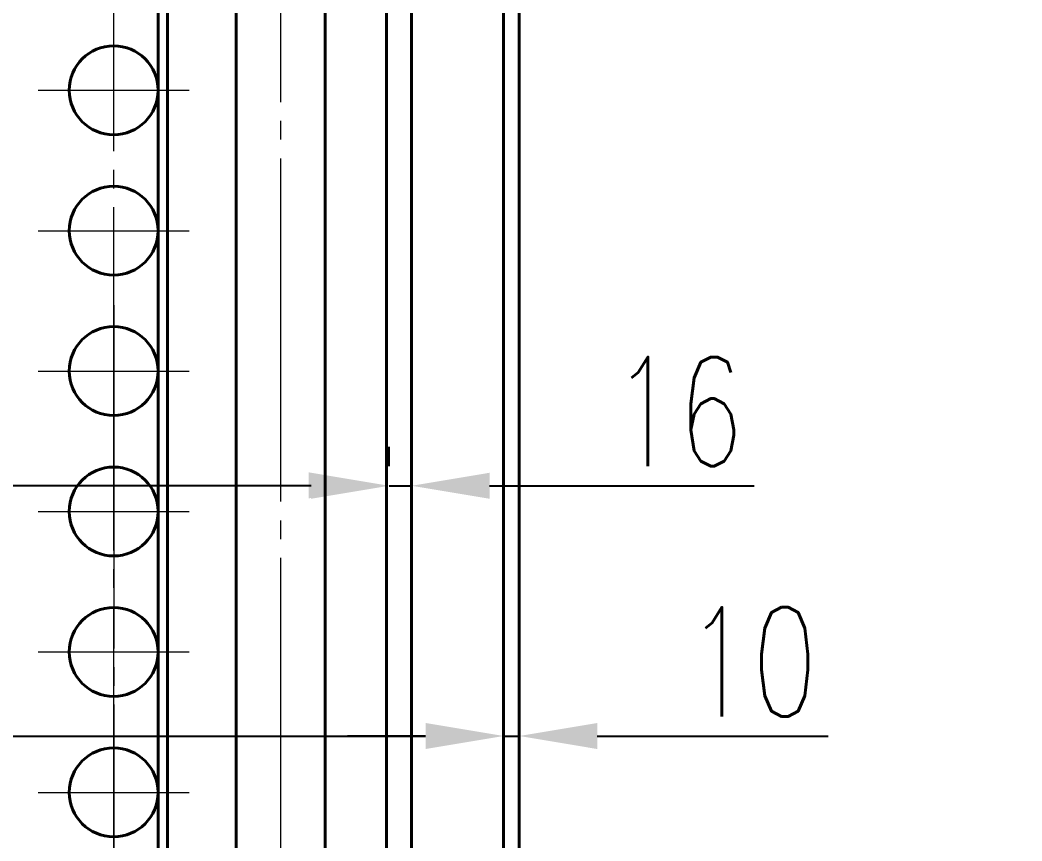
# Model space of a CAD drawing. Header units: millimetres. Extents: x 1794 to 2214, y -1115 to -518.
# Drawn here: x 1948.55 to 1980.66, y -696.52 to -670.21 of the extents above; entities that cross this region are included whole.
import ezdxf

# ---------------------------------------------------------------- set-up
doc = ezdxf.new("R2010")
doc.units = ezdxf.units.MM
doc.linetypes.add('JIS_08_11', pattern=[12.8, 11, -0.6, 0.6, -0.6])
for name, color, linetype, lineweight in [('中心线', 4, 'JIS_08_11', 20), ('外壳线', 1, 'Continuous', 40), ('尺寸线', 2, 'Continuous', 20)]:
    doc.layers.add(name, color=color, linetype=linetype, lineweight=lineweight)
doc.styles.get("Standard").update_dxf_attribs({"font": 'romans.shx', "width": 0.707, "height": 3.5, "bigfont": 'hzfs.shx'})
doc.dimstyles.new('ISO-25', dxfattribs={"dimtxt": 3.5, "dimasz": 2.5, "dimexe": 1.25, "dimexo": 0.625, "dimtad": 1, "dimtxsty": 'Standard', "dimcen": 2.5, "dimadec": 0, "dimazin": 0, "dimtfac": 1, "dimtmove": 0, "dimatfit": 0, "dimfxl": 1, "dimarcsym": 0})

# ---------------------------------------------------------------- blocks, each defined once
blk = doc.blocks.new('*D145')
at = {"layer": 'DEFPOINTS', "color": 0}
for p in [(1960.295, -685.127), (1872.798, -686.214), (1960.295, -686.214)]:
    blk.add_point(p, dxfattribs=at)
at = {"layer": '尺寸线', "color": 0, "lineweight": -2}
for p, q in [((1872.798, -685.589), (1872.798, -683.877)), ((1960.295, -685.589), (1960.295, -683.877)), ((1875.298, -685.127), (1957.795, -685.127))]:
    blk.add_line(p, q, dxfattribs=at)
at = {"layer": '尺寸线', "color": 0}
for points in [[(1875.298, -684.71), (1875.298, -685.544), (1872.798, -685.127)], [(1957.795, -684.71), (1957.795, -685.544), (1960.295, -685.127)]]:
    blk.add_solid(points, dxfattribs=at)
at = {"layer": '尺寸线', "color": 0, "insert": (1927.644, -682.752), "char_height": 3.5, "attachment_point": 5}
blk.add_mtext('%%C1750', dxfattribs=at)
blk = doc.blocks.new('*D146')
at = {"layer": 'DEFPOINTS', "color": 0}
for p in [(1960.373, -685.14), (1961.095, -685.14), (1961.095, -685.609)]:
    blk.add_point(p, dxfattribs=at)
at = {"layer": '尺寸线', "color": 0, "lineweight": -2}
for p, q in [((1960.373, -684.515), (1960.373, -683.89)), ((1961.095, -684.984), (1961.095, -683.89)), ((1957.873, -685.14), (1955.373, -685.14)), ((1960.373, -685.14), (1961.095, -685.14)), ((1963.595, -685.14), (1972.076, -685.14))]:
    blk.add_line(p, q, dxfattribs=at)
at = {"layer": '尺寸线', "color": 0}
for points in [[(1957.873, -684.723), (1957.873, -685.557), (1960.373, -685.14)], [(1963.595, -684.723), (1963.595, -685.557), (1961.095, -685.14)]]:
    blk.add_solid(points, dxfattribs=at)
at = {"layer": '尺寸线', "color": 0, "insert": (1969.625, -682.765), "char_height": 3.5, "attachment_point": 5}
blk.add_mtext('16', dxfattribs=at)
blk = doc.blocks.new('*D147')
at = {"layer": 'DEFPOINTS', "color": 0}
for p in [(1869.048, -692.566), (1964.045, -692.566), (1964.045, -693.159)]:
    blk.add_point(p, dxfattribs=at)
at = {"layer": '尺寸线', "color": 0, "lineweight": -2}
for p, q in [((1869.048, -693.191), (1869.048, -694.409)), ((1871.548, -693.159), (1961.545, -693.159)), ((1964.045, -693.191), (1964.045, -694.409))]:
    blk.add_line(p, q, dxfattribs=at)
at = {"layer": '尺寸线', "color": 0}
for points in [[(1871.548, -692.742), (1871.548, -693.576), (1869.048, -693.159)], [(1961.545, -692.742), (1961.545, -693.576), (1964.045, -693.159)]]:
    blk.add_solid(points, dxfattribs=at)
at = {"layer": '尺寸线', "color": 0, "insert": (1926.781, -690.784), "char_height": 3.5, "attachment_point": 5}
blk.add_mtext('%%C1900', dxfattribs=at)
blk = doc.blocks.new('*D148')
at = {"layer": 'DEFPOINTS', "color": 0}
for p in [(1964.045, -693.159), (1964.545, -693.159), (1964.545, -693.159)]:
    blk.add_point(p, dxfattribs=at)
at = {"layer": '尺寸线', "color": 0, "lineweight": -2}
for p, q in [((1964.045, -692.534), (1964.045, -691.909)), ((1964.545, -692.534), (1964.545, -691.909)), ((1961.545, -693.159), (1959.045, -693.159)), ((1964.045, -693.159), (1964.545, -693.159)), ((1967.045, -693.159), (1974.448, -693.159))]:
    blk.add_line(p, q, dxfattribs=at)
at = {"layer": '尺寸线', "color": 0}
for points in [[(1961.545, -692.742), (1961.545, -693.576), (1964.045, -693.159)], [(1967.045, -692.742), (1967.045, -693.576), (1964.545, -693.159)]]:
    blk.add_solid(points, dxfattribs=at)
at = {"layer": '尺寸线', "color": 0, "insert": (1971.996, -690.784), "char_height": 3.5, "attachment_point": 5}
blk.add_mtext('10', dxfattribs=at)
blk = doc.blocks.new('*D153')
at = {"layer": 'DEFPOINTS', "color": 0}
for p in [(1963.495, -630.547), (1971.577, -710.545), (1995.545, -710.545)]:
    blk.add_point(p, dxfattribs=at)
at = {"layer": '尺寸线', "color": 0, "lineweight": -2}
for p, q in [((1964.12, -630.547), (1996.795, -630.547)), ((1995.545, -633.047), (1995.545, -708.045)), ((1972.202, -710.545), (1996.795, -710.545))]:
    blk.add_line(p, q, dxfattribs=at)
at = {"layer": '尺寸线', "color": 0}
for points in [[(1995.128, -633.047), (1995.962, -633.047), (1995.545, -630.547)], [(1995.128, -708.045), (1995.962, -708.045), (1995.545, -710.545)]]:
    blk.add_solid(points, dxfattribs=at)
at = {"layer": '尺寸线', "color": 0, "insert": (1993.17, -669.825), "char_height": 3.5, "attachment_point": 5, "rotation": 90}
blk.add_mtext('1600', dxfattribs=at)
blk = doc.blocks.new('*D155')
at = {"layer": 'DEFPOINTS', "color": 0}
for p in [(1963.495, -630.547), (2003.545, -630.547), (1916.547, -774.343)]:
    blk.add_point(p, dxfattribs=at)
at = {"layer": '尺寸线', "color": 0, "lineweight": -2}
for p, q in [((1964.12, -630.547), (2004.795, -630.547)), ((2003.545, -771.843), (2003.545, -633.047)), ((1917.172, -774.343), (2004.795, -774.343))]:
    blk.add_line(p, q, dxfattribs=at)
at = {"layer": '尺寸线', "color": 0}
for points in [[(2003.128, -633.047), (2003.962, -633.047), (2003.545, -630.547)], [(2003.128, -771.843), (2003.962, -771.843), (2003.545, -774.343)]]:
    blk.add_solid(points, dxfattribs=at)
at = {"layer": '尺寸线', "color": 0, "insert": (2001.17, -697.02), "char_height": 3.5, "attachment_point": 5, "rotation": 90}
blk.add_mtext('2892', dxfattribs=at)
blk = doc.blocks.new('*D162')
at = {"layer": 'DEFPOINTS', "color": 0}
for p in [(1916.547, -537.449), (1899.047, -783.936), (2011.519, -783.936)]:
    blk.add_point(p, dxfattribs=at)
at = {"layer": '尺寸线', "color": 0, "lineweight": -2}
for p, q in [((1917.172, -537.449), (2012.769, -537.449)), ((2011.519, -539.949), (2011.519, -781.436)), ((1899.672, -783.936), (2012.769, -783.936))]:
    blk.add_line(p, q, dxfattribs=at)
at = {"layer": '尺寸线', "color": 0}
for points in [[(2011.102, -539.949), (2011.935, -539.949), (2011.519, -537.449)], [(2011.102, -781.436), (2011.935, -781.436), (2011.519, -783.936)]]:
    blk.add_solid(points, dxfattribs=at)
at = {"layer": '尺寸线', "color": 0, "insert": (2009.144, -660.693), "char_height": 3.5, "attachment_point": 5, "rotation": 90}
blk.add_mtext('~4900', dxfattribs=at)

msp = doc.modelspace()

# ---------------------------------------------------------------- linework, layer by layer
at = {"layer": '中心线'}
for p, q in [((1956.897, -649.048), (1956.896, -745.839)), ((1951.547, -751.215), (1951.547, -655.725)), ((1949.122, -672.465), (1953.971, -672.465)), ((1949.122, -672.465), (1953.971, -672.465)), ((1949.122, -672.465), (1953.971, -672.465)), ((1949.122, -672.465), (1953.971, -672.465)), ((1949.122, -672.465), (1953.971, -672.465)), ((1949.122, -672.465), (1953.971, -672.465)), ((1949.122, -672.465), (1953.971, -672.465)), ((1949.122, -672.465), (1953.971, -672.465)), ((1949.122, -672.465), (1953.971, -672.465)), ((1949.122, -672.465), (1953.971, -672.465)), ((1949.122, -672.465), (1953.971, -672.465)), ((1949.122, -672.465), (1953.971, -672.465)), ((1949.122, -672.465), (1953.971, -672.465)), ((1949.122, -672.465), (1953.971, -672.465)), ((1949.122, -672.465), (1953.971, -672.465)), ((1949.122, -672.465), (1953.971, -672.465)), ((1949.122, -672.465), (1953.971, -672.465)), ((1949.122, -672.465), (1953.971, -672.465)), ((1949.122, -672.465), (1953.971, -672.465)), ((1949.122, -672.465), (1953.971, -672.465)), ((1949.122, -672.465), (1953.971, -672.465)), ((1949.122, -672.465), (1953.971, -672.465)), ((1949.122, -672.465), (1953.971, -672.465)), ((1949.122, -672.465), (1953.971, -672.465)), ((1949.122, -672.465), (1953.971, -672.465)), ((1949.122, -672.465), (1953.971, -672.465)), ((1949.122, -672.465), (1953.971, -672.465)), ((1949.122, -672.465), (1953.971, -672.465)), ((1949.122, -672.465), (1953.971, -672.465)), ((1949.122, -672.465), (1953.971, -672.465)), ((1949.122, -672.465), (1953.971, -672.465)), ((1949.122, -672.465), (1953.971, -672.465)), ((1949.122, -672.465), (1953.971, -672.465)), ((1949.122, -672.465), (1953.971, -672.465)), ((1949.122, -672.465), (1953.971, -672.465)), ((1949.122, -672.465), (1953.971, -672.465)), ((1949.122, -672.465), (1953.971, -672.465)), ((1949.122, -672.465), (1953.971, -672.465)), ((1949.122, -672.465), (1953.971, -672.465)), ((1949.122, -672.465), (1953.971, -672.465)), ((1949.122, -672.465), (1953.971, -672.465)), ((1949.122, -672.465), (1953.971, -672.465)), ((1949.122, -672.465), (1953.971, -672.465)), ((1949.122, -672.465), (1953.971, -672.465)), ((1949.122, -672.465), (1953.971, -672.465)), ((1949.122, -672.465), (1953.971, -672.465)), ((1949.122, -672.465), (1953.971, -672.465)), ((1949.122, -672.465), (1953.971, -672.465)), ((1949.122, -672.465), (1953.971, -672.465)), ((1949.122, -672.465), (1953.971, -672.465)), ((1949.122, -672.465), (1953.971, -672.465)), ((1949.122, -672.465), (1953.971, -672.465)), ((1949.122, -672.465), (1953.971, -672.465)), ((1949.122, -672.465), (1953.971, -672.465)), ((1949.122, -672.465), (1953.971, -672.465)), ((1949.122, -672.465), (1953.971, -672.465)), ((1949.122, -672.465), (1953.971, -672.465)), ((1949.122, -672.465), (1953.971, -672.465)), ((1949.122, -672.465), (1953.971, -672.465)), ((1949.122, -672.465), (1953.971, -672.465)), ((1949.122, -672.465), (1953.971, -672.465)), ((1949.122, -672.465), (1953.971, -672.465)), ((1949.122, -672.465), (1953.971, -672.465)), ((1949.122, -672.465), (1953.971, -672.465)), ((1949.122, -672.465), (1953.971, -672.465)), ((1949.122, -672.465), (1953.971, -672.465)), ((1949.122, -672.465), (1953.971, -672.465)), ((1949.122, -672.465), (1953.971, -672.465)), ((1949.122, -672.465), (1953.971, -672.465)), ((1949.122, -672.465), (1953.971, -672.465)), ((1949.122, -672.465), (1953.971, -672.465)), ((1949.122, -672.465), (1953.971, -672.465)), ((1949.122, -672.465), (1953.971, -672.465)), ((1949.122, -672.465), (1953.971, -672.465)), ((1949.122, -672.465), (1953.971, -672.465)), ((1949.122, -672.465), (1953.971, -672.465)), ((1949.122, -672.465), (1953.971, -672.465)), ((1949.122, -672.465), (1953.971, -672.465)), ((1949.122, -672.465), (1953.971, -672.465)), ((1949.122, -672.465), (1953.971, -672.465)), ((1949.122, -672.465), (1953.971, -672.465)), ((1949.122, -672.465), (1953.971, -672.465)), ((1949.122, -672.465), (1953.971, -672.465)), ((1949.122, -672.465), (1953.971, -672.465)), ((1949.122, -672.465), (1953.971, -672.465)), ((1949.122, -672.465), (1953.971, -672.465)), ((1949.122, -672.465), (1953.971, -672.465)), ((1949.122, -672.465), (1953.971, -672.465)), ((1949.122, -672.465), (1953.971, -672.465)), ((1949.122, -672.465), (1953.971, -672.465)), ((1949.122, -672.465), (1953.971, -672.465)), ((1949.122, -672.465), (1953.971, -672.465)), ((1949.122, -672.465), (1953.971, -672.465)), ((1949.122, -672.465), (1953.971, -672.465)), ((1949.122, -672.465), (1953.971, -672.465)), ((1949.122, -672.465), (1953.971, -672.465)), ((1949.122, -672.465), (1953.971, -672.465)), ((1949.122, -672.465), (1953.971, -672.465)), ((1949.122, -672.465), (1953.971, -672.465)), ((1949.122, -672.465), (1953.971, -672.465)), ((1949.122, -676.965), (1953.971, -676.965)), ((1949.122, -676.965), (1953.971, -676.965)), ((1949.122, -676.965), (1953.971, -676.965)), ((1949.122, -676.965), (1953.971, -676.965)), ((1949.122, -676.965), (1953.971, -676.965)), ((1949.122, -676.965), (1953.971, -676.965)), ((1949.122, -676.965), (1953.971, -676.965)), ((1949.122, -676.965), (1953.971, -676.965)), ((1949.122, -676.965), (1953.971, -676.965)), ((1949.122, -676.965), (1953.971, -676.965)), ((1949.122, -676.965), (1953.971, -676.965)), ((1949.122, -676.965), (1953.971, -676.965)), ((1949.122, -676.965), (1953.971, -676.965)), ((1949.122, -676.965), (1953.971, -676.965)), ((1949.122, -676.965), (1953.971, -676.965)), ((1949.122, -676.965), (1953.971, -676.965)), ((1949.122, -676.965), (1953.971, -676.965)), ((1949.122, -676.965), (1953.971, -676.965)), ((1949.122, -676.965), (1953.971, -676.965)), ((1949.122, -676.965), (1953.971, -676.965)), ((1949.122, -676.965), (1953.971, -676.965)), ((1949.122, -676.965), (1953.971, -676.965)), ((1949.122, -676.965), (1953.971, -676.965)), ((1949.122, -676.965), (1953.971, -676.965)), ((1949.122, -676.965), (1953.971, -676.965)), ((1949.122, -676.965), (1953.971, -676.965)), ((1949.122, -676.965), (1953.971, -676.965)), ((1949.122, -676.965), (1953.971, -676.965)), ((1949.122, -676.965), (1953.971, -676.965)), ((1949.122, -676.965), (1953.971, -676.965)), ((1949.122, -676.965), (1953.971, -676.965)), ((1949.122, -676.965), (1953.971, -676.965)), ((1949.122, -676.965), (1953.971, -676.965)), ((1949.122, -676.965), (1953.971, -676.965)), ((1949.122, -676.965), (1953.971, -676.965)), ((1949.122, -676.965), (1953.971, -676.965)), ((1949.122, -676.965), (1953.971, -676.965)), ((1949.122, -676.965), (1953.971, -676.965)), ((1949.122, -676.965), (1953.971, -676.965)), ((1949.122, -676.965), (1953.971, -676.965)), ((1949.122, -676.965), (1953.971, -676.965)), ((1949.122, -676.965), (1953.971, -676.965)), ((1949.122, -676.965), (1953.971, -676.965)), ((1949.122, -676.965), (1953.971, -676.965)), ((1949.122, -676.965), (1953.971, -676.965)), ((1949.122, -676.965), (1953.971, -676.965)), ((1949.122, -676.965), (1953.971, -676.965)), ((1949.122, -676.965), (1953.971, -676.965)), ((1949.122, -676.965), (1953.971, -676.965)), ((1949.122, -676.965), (1953.971, -676.965)), ((1949.122, -676.965), (1953.971, -676.965)), ((1949.122, -676.965), (1953.971, -676.965)), ((1949.122, -676.965), (1953.971, -676.965)), ((1949.122, -676.965), (1953.971, -676.965)), ((1949.122, -676.965), (1953.971, -676.965)), ((1949.122, -676.965), (1953.971, -676.965)), ((1949.122, -676.965), (1953.971, -676.965)), ((1949.122, -676.965), (1953.971, -676.965)), ((1949.122, -676.965), (1953.971, -676.965)), ((1949.122, -676.965), (1953.971, -676.965)), ((1949.122, -676.965), (1953.971, -676.965)), ((1949.122, -676.965), (1953.971, -676.965)), ((1949.122, -676.965), (1953.971, -676.965)), ((1949.122, -676.965), (1953.971, -676.965)), ((1949.122, -676.965), (1953.971, -676.965)), ((1949.122, -676.965), (1953.971, -676.965)), ((1949.122, -676.965), (1953.971, -676.965)), ((1949.122, -676.965), (1953.971, -676.965)), ((1949.122, -676.965), (1953.971, -676.965)), ((1949.122, -676.965), (1953.971, -676.965)), ((1949.122, -676.965), (1953.971, -676.965)), ((1949.122, -676.965), (1953.971, -676.965)), ((1949.122, -676.965), (1953.971, -676.965)), ((1949.122, -676.965), (1953.971, -676.965)), ((1949.122, -676.965), (1953.971, -676.965)), ((1949.122, -676.965), (1953.971, -676.965)), ((1949.122, -676.965), (1953.971, -676.965)), ((1949.122, -676.965), (1953.971, -676.965)), ((1949.122, -676.965), (1953.971, -676.965)), ((1949.122, -676.965), (1953.971, -676.965)), ((1949.122, -676.965), (1953.971, -676.965)), ((1949.122, -676.965), (1953.971, -676.965)), ((1949.122, -676.965), (1953.971, -676.965)), ((1949.122, -676.965), (1953.971, -676.965)), ((1949.122, -676.965), (1953.971, -676.965)), ((1949.122, -676.965), (1953.971, -676.965)), ((1949.122, -676.965), (1953.971, -676.965)), ((1949.122, -676.965), (1953.971, -676.965)), ((1949.122, -676.965), (1953.971, -676.965)), ((1949.122, -676.965), (1953.971, -676.965)), ((1949.122, -676.965), (1953.971, -676.965)), ((1949.122, -676.965), (1953.971, -676.965)), ((1949.122, -676.965), (1953.971, -676.965)), ((1949.122, -676.965), (1953.971, -676.965)), ((1949.122, -676.965), (1953.971, -676.965)), ((1949.122, -676.965), (1953.971, -676.965)), ((1949.122, -676.965), (1953.971, -676.965)), ((1949.122, -676.965), (1953.971, -676.965)), ((1949.122, -676.965), (1953.971, -676.965)), ((1949.122, -676.965), (1953.971, -676.965)), ((1951.547, -679.353), (1951.547, -750.64)), ((1949.122, -681.465), (1953.971, -681.465)), ((1949.122, -681.465), (1953.971, -681.465)), ((1949.122, -681.465), (1953.971, -681.465)), ((1949.122, -681.465), (1953.971, -681.465)), ((1949.122, -681.465), (1953.971, -681.465)), ((1949.122, -681.465), (1953.971, -681.465)), ((1949.122, -681.465), (1953.971, -681.465)), ((1949.122, -681.465), (1953.971, -681.465)), ((1949.122, -681.465), (1953.971, -681.465)), ((1949.122, -681.465), (1953.971, -681.465)), ((1949.122, -681.465), (1953.971, -681.465)), ((1949.122, -681.465), (1953.971, -681.465)), ((1949.122, -681.465), (1953.971, -681.465)), ((1949.122, -681.465), (1953.971, -681.465)), ((1949.122, -681.465), (1953.971, -681.465)), ((1949.122, -681.465), (1953.971, -681.465)), ((1949.122, -681.465), (1953.971, -681.465)), ((1949.122, -681.465), (1953.971, -681.465)), ((1949.122, -681.465), (1953.971, -681.465)), ((1949.122, -681.465), (1953.971, -681.465)), ((1949.122, -681.465), (1953.971, -681.465)), ((1949.122, -681.465), (1953.971, -681.465)), ((1949.122, -681.465), (1953.971, -681.465)), ((1949.122, -681.465), (1953.971, -681.465)), ((1949.122, -681.465), (1953.971, -681.465)), ((1949.122, -681.465), (1953.971, -681.465)), ((1949.122, -681.465), (1953.971, -681.465)), ((1949.122, -681.465), (1953.971, -681.465)), ((1949.122, -681.465), (1953.971, -681.465)), ((1949.122, -681.465), (1953.971, -681.465)), ((1949.122, -681.465), (1953.971, -681.465)), ((1949.122, -681.465), (1953.971, -681.465)), ((1949.122, -681.465), (1953.971, -681.465)), ((1949.122, -681.465), (1953.971, -681.465)), ((1949.122, -681.465), (1953.971, -681.465)), ((1949.122, -681.465), (1953.971, -681.465)), ((1949.122, -681.465), (1953.971, -681.465)), ((1949.122, -681.465), (1953.971, -681.465)), ((1949.122, -681.465), (1953.971, -681.465)), ((1949.122, -681.465), (1953.971, -681.465)), ((1949.122, -681.465), (1953.971, -681.465)), ((1949.122, -681.465), (1953.971, -681.465)), ((1949.122, -681.465), (1953.971, -681.465)), ((1949.122, -681.465), (1953.971, -681.465)), ((1949.122, -681.465), (1953.971, -681.465)), ((1949.122, -681.465), (1953.971, -681.465)), ((1949.122, -681.465), (1953.971, -681.465)), ((1949.122, -681.465), (1953.971, -681.465)), ((1949.122, -681.465), (1953.971, -681.465)), ((1949.122, -681.465), (1953.971, -681.465)), ((1949.122, -681.465), (1953.971, -681.465)), ((1949.122, -681.465), (1953.971, -681.465)), ((1949.122, -681.465), (1953.971, -681.465)), ((1949.122, -681.465), (1953.971, -681.465)), ((1949.122, -681.465), (1953.971, -681.465)), ((1949.122, -681.465), (1953.971, -681.465)), ((1949.122, -681.465), (1953.971, -681.465)), ((1949.122, -681.465), (1953.971, -681.465)), ((1949.122, -681.465), (1953.971, -681.465)), ((1949.122, -681.465), (1953.971, -681.465)), ((1949.122, -681.465), (1953.971, -681.465)), ((1949.122, -681.465), (1953.971, -681.465)), ((1949.122, -681.465), (1953.971, -681.465)), ((1949.122, -681.465), (1953.971, -681.465)), ((1949.122, -681.465), (1953.971, -681.465)), ((1949.122, -681.465), (1953.971, -681.465)), ((1949.122, -681.465), (1953.971, -681.465)), ((1949.122, -681.465), (1953.971, -681.465)), ((1949.122, -681.465), (1953.971, -681.465)), ((1949.122, -681.465), (1953.971, -681.465)), ((1949.122, -681.465), (1953.971, -681.465)), ((1949.122, -681.465), (1953.971, -681.465)), ((1949.122, -681.465), (1953.971, -681.465)), ((1949.122, -681.465), (1953.971, -681.465)), ((1949.122, -681.465), (1953.971, -681.465)), ((1949.122, -681.465), (1953.971, -681.465)), ((1949.122, -681.465), (1953.971, -681.465)), ((1949.122, -681.465), (1953.971, -681.465)), ((1949.122, -681.465), (1953.971, -681.465)), ((1949.122, -681.465), (1953.971, -681.465)), ((1949.122, -681.465), (1953.971, -681.465)), ((1949.122, -681.465), (1953.971, -681.465)), ((1949.122, -681.465), (1953.971, -681.465)), ((1949.122, -681.465), (1953.971, -681.465)), ((1949.122, -681.465), (1953.971, -681.465)), ((1949.122, -681.465), (1953.971, -681.465)), ((1949.122, -681.465), (1953.971, -681.465)), ((1949.122, -681.465), (1953.971, -681.465)), ((1949.122, -681.465), (1953.971, -681.465)), ((1949.122, -681.465), (1953.971, -681.465)), ((1949.122, -681.465), (1953.971, -681.465)), ((1949.122, -681.465), (1953.971, -681.465)), ((1949.122, -681.465), (1953.971, -681.465)), ((1949.122, -681.465), (1953.971, -681.465)), ((1949.122, -681.465), (1953.971, -681.465)), ((1949.122, -681.465), (1953.971, -681.465)), ((1949.122, -681.465), (1953.971, -681.465)), ((1949.122, -681.465), (1953.971, -681.465)), ((1949.122, -681.465), (1953.971, -681.465)), ((1949.122, -681.465), (1953.971, -681.465)), ((1949.122, -685.965), (1953.971, -685.965)), ((1949.122, -685.965), (1953.971, -685.965)), ((1949.122, -685.965), (1953.971, -685.965)), ((1949.122, -685.965), (1953.971, -685.965)), ((1949.122, -685.965), (1953.971, -685.965)), ((1949.122, -685.965), (1953.971, -685.965)), ((1949.122, -685.965), (1953.971, -685.965)), ((1949.122, -685.965), (1953.971, -685.965)), ((1949.122, -685.965), (1953.971, -685.965)), ((1949.122, -685.965), (1953.971, -685.965)), ((1949.122, -685.965), (1953.971, -685.965)), ((1949.122, -685.965), (1953.971, -685.965)), ((1949.122, -685.965), (1953.971, -685.965)), ((1949.122, -685.965), (1953.971, -685.965)), ((1949.122, -685.965), (1953.971, -685.965)), ((1949.122, -685.965), (1953.971, -685.965)), ((1949.122, -685.965), (1953.971, -685.965)), ((1949.122, -685.965), (1953.971, -685.965)), ((1949.122, -685.965), (1953.971, -685.965)), ((1949.122, -685.965), (1953.971, -685.965)), ((1949.122, -685.965), (1953.971, -685.965)), ((1949.122, -685.965), (1953.971, -685.965)), ((1949.122, -685.965), (1953.971, -685.965)), ((1949.122, -685.965), (1953.971, -685.965)), ((1949.122, -685.965), (1953.971, -685.965)), ((1949.122, -685.965), (1953.971, -685.965)), ((1949.122, -685.965), (1953.971, -685.965)), ((1949.122, -685.965), (1953.971, -685.965)), ((1949.122, -685.965), (1953.971, -685.965)), ((1949.122, -685.965), (1953.971, -685.965)), ((1949.122, -685.965), (1953.971, -685.965)), ((1949.122, -685.965), (1953.971, -685.965)), ((1949.122, -685.965), (1953.971, -685.965)), ((1949.122, -685.965), (1953.971, -685.965)), ((1949.122, -685.965), (1953.971, -685.965)), ((1949.122, -685.965), (1953.971, -685.965)), ((1949.122, -685.965), (1953.971, -685.965)), ((1949.122, -685.965), (1953.971, -685.965)), ((1949.122, -685.965), (1953.971, -685.965)), ((1949.122, -685.965), (1953.971, -685.965)), ((1949.122, -685.965), (1953.971, -685.965)), ((1949.122, -685.965), (1953.971, -685.965)), ((1949.122, -685.965), (1953.971, -685.965)), ((1949.122, -685.965), (1953.971, -685.965)), ((1949.122, -685.965), (1953.971, -685.965)), ((1949.122, -685.965), (1953.971, -685.965)), ((1949.122, -685.965), (1953.971, -685.965)), ((1949.122, -685.965), (1953.971, -685.965)), ((1949.122, -685.965), (1953.971, -685.965)), ((1949.122, -685.965), (1953.971, -685.965)), ((1949.122, -685.965), (1953.971, -685.965)), ((1949.122, -685.965), (1953.971, -685.965)), ((1949.122, -685.965), (1953.971, -685.965)), ((1949.122, -685.965), (1953.971, -685.965)), ((1949.122, -685.965), (1953.971, -685.965)), ((1949.122, -685.965), (1953.971, -685.965)), ((1949.122, -685.965), (1953.971, -685.965)), ((1949.122, -685.965), (1953.971, -685.965)), ((1949.122, -685.965), (1953.971, -685.965)), ((1949.122, -685.965), (1953.971, -685.965)), ((1949.122, -685.965), (1953.971, -685.965)), ((1949.122, -685.965), (1953.971, -685.965)), ((1949.122, -685.965), (1953.971, -685.965)), ((1949.122, -685.965), (1953.971, -685.965)), ((1949.122, -685.965), (1953.971, -685.965)), ((1949.122, -685.965), (1953.971, -685.965)), ((1949.122, -685.965), (1953.971, -685.965)), ((1949.122, -685.965), (1953.971, -685.965)), ((1949.122, -685.965), (1953.971, -685.965)), ((1949.122, -685.965), (1953.971, -685.965)), ((1949.122, -685.965), (1953.971, -685.965)), ((1949.122, -685.965), (1953.971, -685.965)), ((1949.122, -685.965), (1953.971, -685.965)), ((1949.122, -685.965), (1953.971, -685.965)), ((1949.122, -685.965), (1953.971, -685.965)), ((1949.122, -685.965), (1953.971, -685.965)), ((1949.122, -685.965), (1953.971, -685.965)), ((1949.122, -685.965), (1953.971, -685.965)), ((1949.122, -685.965), (1953.971, -685.965)), ((1949.122, -685.965), (1953.971, -685.965)), ((1949.122, -685.965), (1953.971, -685.965)), ((1949.122, -685.965), (1953.971, -685.965)), ((1949.122, -685.965), (1953.971, -685.965)), ((1949.122, -685.965), (1953.971, -685.965)), ((1949.122, -685.965), (1953.971, -685.965)), ((1949.122, -685.965), (1953.971, -685.965)), ((1949.122, -685.965), (1953.971, -685.965)), ((1949.122, -685.965), (1953.971, -685.965)), ((1949.122, -685.965), (1953.971, -685.965)), ((1949.122, -685.965), (1953.971, -685.965)), ((1949.122, -685.965), (1953.971, -685.965)), ((1949.122, -685.965), (1953.971, -685.965)), ((1949.122, -685.965), (1953.971, -685.965)), ((1949.122, -685.965), (1953.971, -685.965)), ((1949.122, -685.965), (1953.971, -685.965)), ((1949.122, -685.965), (1953.971, -685.965)), ((1949.122, -685.965), (1953.971, -685.965)), ((1949.122, -685.965), (1953.971, -685.965)), ((1949.122, -685.965), (1953.971, -685.965)), ((1949.122, -685.965), (1953.971, -685.965)), ((1949.122, -690.465), (1953.971, -690.465)), ((1949.122, -690.465), (1953.971, -690.465)), ((1949.122, -690.465), (1953.971, -690.465)), ((1949.122, -690.465), (1953.971, -690.465)), ((1949.122, -690.465), (1953.971, -690.465)), ((1949.122, -690.465), (1953.971, -690.465)), ((1949.122, -690.465), (1953.971, -690.465)), ((1949.122, -690.465), (1953.971, -690.465)), ((1949.122, -690.465), (1953.971, -690.465)), ((1949.122, -690.465), (1953.971, -690.465)), ((1949.122, -690.465), (1953.971, -690.465)), ((1949.122, -690.465), (1953.971, -690.465)), ((1949.122, -690.465), (1953.971, -690.465)), ((1949.122, -690.465), (1953.971, -690.465)), ((1949.122, -690.465), (1953.971, -690.465)), ((1949.122, -690.465), (1953.971, -690.465)), ((1949.122, -690.465), (1953.971, -690.465)), ((1949.122, -690.465), (1953.971, -690.465)), ((1949.122, -690.465), (1953.971, -690.465)), ((1949.122, -690.465), (1953.971, -690.465)), ((1949.122, -690.465), (1953.971, -690.465)), ((1949.122, -690.465), (1953.971, -690.465)), ((1949.122, -690.465), (1953.971, -690.465)), ((1949.122, -690.465), (1953.971, -690.465)), ((1949.122, -690.465), (1953.971, -690.465)), ((1949.122, -690.465), (1953.971, -690.465)), ((1949.122, -690.465), (1953.971, -690.465)), ((1949.122, -690.465), (1953.971, -690.465)), ((1949.122, -690.465), (1953.971, -690.465)), ((1949.122, -690.465), (1953.971, -690.465)), ((1949.122, -690.465), (1953.971, -690.465)), ((1949.122, -690.465), (1953.971, -690.465)), ((1949.122, -690.465), (1953.971, -690.465)), ((1949.122, -690.465), (1953.971, -690.465)), ((1949.122, -690.465), (1953.971, -690.465)), ((1949.122, -690.465), (1953.971, -690.465)), ((1949.122, -690.465), (1953.971, -690.465)), ((1949.122, -690.465), (1953.971, -690.465)), ((1949.122, -690.465), (1953.971, -690.465)), ((1949.122, -690.465), (1953.971, -690.465)), ((1949.122, -690.465), (1953.971, -690.465)), ((1949.122, -690.465), (1953.971, -690.465)), ((1949.122, -690.465), (1953.971, -690.465)), ((1949.122, -690.465), (1953.971, -690.465)), ((1949.122, -690.465), (1953.971, -690.465)), ((1949.122, -690.465), (1953.971, -690.465)), ((1949.122, -690.465), (1953.971, -690.465)), ((1949.122, -690.465), (1953.971, -690.465)), ((1949.122, -690.465), (1953.971, -690.465)), ((1949.122, -690.465), (1953.971, -690.465)), ((1949.122, -690.465), (1953.971, -690.465)), ((1949.122, -690.465), (1953.971, -690.465)), ((1949.122, -690.465), (1953.971, -690.465)), ((1949.122, -690.465), (1953.971, -690.465)), ((1949.122, -690.465), (1953.971, -690.465)), ((1949.122, -690.465), (1953.971, -690.465)), ((1949.122, -690.465), (1953.971, -690.465)), ((1949.122, -690.465), (1953.971, -690.465)), ((1949.122, -690.465), (1953.971, -690.465)), ((1949.122, -690.465), (1953.971, -690.465)), ((1949.122, -690.465), (1953.971, -690.465)), ((1949.122, -690.465), (1953.971, -690.465)), ((1949.122, -690.465), (1953.971, -690.465)), ((1949.122, -690.465), (1953.971, -690.465)), ((1949.122, -690.465), (1953.971, -690.465)), ((1949.122, -690.465), (1953.971, -690.465)), ((1949.122, -690.465), (1953.971, -690.465)), ((1949.122, -690.465), (1953.971, -690.465)), ((1949.122, -690.465), (1953.971, -690.465)), ((1949.122, -690.465), (1953.971, -690.465)), ((1949.122, -690.465), (1953.971, -690.465)), ((1949.122, -690.465), (1953.971, -690.465)), ((1949.122, -690.465), (1953.971, -690.465)), ((1949.122, -690.465), (1953.971, -690.465)), ((1949.122, -690.465), (1953.971, -690.465)), ((1949.122, -690.465), (1953.971, -690.465)), ((1949.122, -690.465), (1953.971, -690.465)), ((1949.122, -690.465), (1953.971, -690.465)), ((1949.122, -690.465), (1953.971, -690.465)), ((1949.122, -690.465), (1953.971, -690.465)), ((1949.122, -690.465), (1953.971, -690.465)), ((1949.122, -690.465), (1953.971, -690.465)), ((1949.122, -690.465), (1953.971, -690.465)), ((1949.122, -690.465), (1953.971, -690.465)), ((1949.122, -690.465), (1953.971, -690.465)), ((1949.122, -690.465), (1953.971, -690.465)), ((1949.122, -690.465), (1953.971, -690.465)), ((1949.122, -690.465), (1953.971, -690.465)), ((1949.122, -690.465), (1953.971, -690.465)), ((1949.122, -690.465), (1953.971, -690.465)), ((1949.122, -690.465), (1953.971, -690.465)), ((1949.122, -690.465), (1953.971, -690.465)), ((1949.122, -690.465), (1953.971, -690.465)), ((1949.122, -690.465), (1953.971, -690.465)), ((1949.122, -690.465), (1953.971, -690.465)), ((1949.122, -690.465), (1953.971, -690.465)), ((1949.122, -690.465), (1953.971, -690.465)), ((1949.122, -690.465), (1953.971, -690.465)), ((1949.122, -690.465), (1953.971, -690.465)), ((1949.122, -690.465), (1953.971, -690.465)), ((1949.122, -694.965), (1953.971, -694.965)), ((1949.122, -694.965), (1953.971, -694.965)), ((1949.122, -694.965), (1953.971, -694.965)), ((1949.122, -694.965), (1953.971, -694.965)), ((1949.122, -694.965), (1953.971, -694.965)), ((1949.122, -694.965), (1953.971, -694.965)), ((1949.122, -694.965), (1953.971, -694.965)), ((1949.122, -694.965), (1953.971, -694.965)), ((1949.122, -694.965), (1953.971, -694.965)), ((1949.122, -694.965), (1953.971, -694.965)), ((1949.122, -694.965), (1953.971, -694.965)), ((1949.122, -694.965), (1953.971, -694.965)), ((1949.122, -694.965), (1953.971, -694.965)), ((1949.122, -694.965), (1953.971, -694.965)), ((1949.122, -694.965), (1953.971, -694.965)), ((1949.122, -694.965), (1953.971, -694.965)), ((1949.122, -694.965), (1953.971, -694.965)), ((1949.122, -694.965), (1953.971, -694.965)), ((1949.122, -694.965), (1953.971, -694.965)), ((1949.122, -694.965), (1953.971, -694.965)), ((1949.122, -694.965), (1953.971, -694.965)), ((1949.122, -694.965), (1953.971, -694.965)), ((1949.122, -694.965), (1953.971, -694.965)), ((1949.122, -694.965), (1953.971, -694.965)), ((1949.122, -694.965), (1953.971, -694.965)), ((1949.122, -694.965), (1953.971, -694.965)), ((1949.122, -694.965), (1953.971, -694.965)), ((1949.122, -694.965), (1953.971, -694.965)), ((1949.122, -694.965), (1953.971, -694.965)), ((1949.122, -694.965), (1953.971, -694.965)), ((1949.122, -694.965), (1953.971, -694.965)), ((1949.122, -694.965), (1953.971, -694.965)), ((1949.122, -694.965), (1953.971, -694.965)), ((1949.122, -694.965), (1953.971, -694.965)), ((1949.122, -694.965), (1953.971, -694.965)), ((1949.122, -694.965), (1953.971, -694.965)), ((1949.122, -694.965), (1953.971, -694.965)), ((1949.122, -694.965), (1953.971, -694.965)), ((1949.122, -694.965), (1953.971, -694.965)), ((1949.122, -694.965), (1953.971, -694.965)), ((1949.122, -694.965), (1953.971, -694.965)), ((1949.122, -694.965), (1953.971, -694.965)), ((1949.122, -694.965), (1953.971, -694.965)), ((1949.122, -694.965), (1953.971, -694.965)), ((1949.122, -694.965), (1953.971, -694.965)), ((1949.122, -694.965), (1953.971, -694.965)), ((1949.122, -694.965), (1953.971, -694.965)), ((1949.122, -694.965), (1953.971, -694.965)), ((1949.122, -694.965), (1953.971, -694.965)), ((1949.122, -694.965), (1953.971, -694.965)), ((1949.122, -694.965), (1953.971, -694.965)), ((1949.122, -694.965), (1953.971, -694.965)), ((1949.122, -694.965), (1953.971, -694.965)), ((1949.122, -694.965), (1953.971, -694.965)), ((1949.122, -694.965), (1953.971, -694.965)), ((1949.122, -694.965), (1953.971, -694.965)), ((1949.122, -694.965), (1953.971, -694.965)), ((1949.122, -694.965), (1953.971, -694.965)), ((1949.122, -694.965), (1953.971, -694.965)), ((1949.122, -694.965), (1953.971, -694.965)), ((1949.122, -694.965), (1953.971, -694.965)), ((1949.122, -694.965), (1953.971, -694.965)), ((1949.122, -694.965), (1953.971, -694.965)), ((1949.122, -694.965), (1953.971, -694.965)), ((1949.122, -694.965), (1953.971, -694.965)), ((1949.122, -694.965), (1953.971, -694.965)), ((1949.122, -694.965), (1953.971, -694.965)), ((1949.122, -694.965), (1953.971, -694.965)), ((1949.122, -694.965), (1953.971, -694.965)), ((1949.122, -694.965), (1953.971, -694.965)), ((1949.122, -694.965), (1953.971, -694.965)), ((1949.122, -694.965), (1953.971, -694.965)), ((1949.122, -694.965), (1953.971, -694.965)), ((1949.122, -694.965), (1953.971, -694.965)), ((1949.122, -694.965), (1953.971, -694.965)), ((1949.122, -694.965), (1953.971, -694.965)), ((1949.122, -694.965), (1953.971, -694.965)), ((1949.122, -694.965), (1953.971, -694.965)), ((1949.122, -694.965), (1953.971, -694.965)), ((1949.122, -694.965), (1953.971, -694.965)), ((1949.122, -694.965), (1953.971, -694.965)), ((1949.122, -694.965), (1953.971, -694.965)), ((1949.122, -694.965), (1953.971, -694.965)), ((1949.122, -694.965), (1953.971, -694.965)), ((1949.122, -694.965), (1953.971, -694.965)), ((1949.122, -694.965), (1953.971, -694.965)), ((1949.122, -694.965), (1953.971, -694.965)), ((1949.122, -694.965), (1953.971, -694.965)), ((1949.122, -694.965), (1953.971, -694.965)), ((1949.122, -694.965), (1953.971, -694.965)), ((1949.122, -694.965), (1953.971, -694.965)), ((1949.122, -694.965), (1953.971, -694.965)), ((1949.122, -694.965), (1953.971, -694.965)), ((1949.122, -694.965), (1953.971, -694.965)), ((1949.122, -694.965), (1953.971, -694.965)), ((1949.122, -694.965), (1953.971, -694.965)), ((1949.122, -694.965), (1953.971, -694.965)), ((1949.122, -694.965), (1953.971, -694.965)), ((1949.122, -694.965), (1953.971, -694.965)), ((1949.122, -694.965), (1953.971, -694.965))]:
    msp.add_line(p, q, dxfattribs=at)
at = {"layer": '外壳线'}
for p, q in [((1960.295, -633.997), (1960.295, -752.468)), ((1961.095, -633.997), (1961.095, -752.468)), ((1964.045, -644.047), (1964.045, -755.355)), ((1955.471, -649.069), (1955.471, -692.717)), ((1958.321, -649.068), (1958.321, -692.717)), ((1964.545, -650.947), (1964.545, -708.645)), ((1952.972, -653.101), (1952.972, -747.539)), ((1953.271, -653.101), (1953.271, -747.539)), ((1955.471, -692.717), (1955.471, -708.541)), ((1958.321, -692.717), (1958.321, -707.955))]:
    msp.add_line(p, q, dxfattribs=at)
for centre in [(1951.547, -672.465), (1951.547, -672.465), (1951.547, -672.465), (1951.547, -672.465), (1951.547, -672.465), (1951.547, -672.465), (1951.547, -672.465), (1951.547, -672.465), (1951.547, -672.465), (1951.547, -672.465), (1951.547, -672.465), (1951.547, -672.465), (1951.547, -672.465), (1951.547, -672.465), (1951.547, -672.465), (1951.547, -672.465), (1951.547, -672.465), (1951.547, -672.465), (1951.547, -672.465), (1951.547, -672.465), (1951.547, -672.465), (1951.547, -672.465), (1951.547, -672.465), (1951.547, -672.465), (1951.547, -672.465), (1951.547, -672.465), (1951.547, -672.465), (1951.547, -672.465), (1951.547, -672.465), (1951.547, -672.465), (1951.547, -672.465), (1951.547, -672.465), (1951.547, -672.465), (1951.547, -672.465), (1951.547, -672.465), (1951.547, -672.465), (1951.547, -672.465), (1951.547, -672.465), (1951.547, -672.465), (1951.547, -672.465), (1951.547, -672.465), (1951.547, -672.465), (1951.547, -672.465), (1951.547, -672.465), (1951.547, -672.465), (1951.547, -672.465), (1951.547, -672.465), (1951.547, -672.465), (1951.547, -672.465), (1951.547, -672.465), (1951.547, -672.465), (1951.547, -672.465), (1951.547, -672.465), (1951.547, -672.465), (1951.547, -672.465), (1951.547, -672.465), (1951.547, -672.465), (1951.547, -672.465), (1951.547, -672.465), (1951.547, -672.465), (1951.547, -672.465), (1951.547, -672.465), (1951.547, -672.465), (1951.547, -672.465), (1951.547, -672.465), (1951.547, -672.465), (1951.547, -672.465), (1951.547, -672.465), (1951.547, -672.465), (1951.547, -672.465), (1951.547, -672.465), (1951.547, -672.465), (1951.547, -672.465), (1951.547, -672.465), (1951.547, -672.465), (1951.547, -672.465), (1951.547, -672.465), (1951.547, -672.465), (1951.547, -672.465), (1951.547, -672.465), (1951.547, -672.465), (1951.547, -672.465), (1951.547, -672.465), (1951.547, -672.465), (1951.547, -672.465), (1951.547, -672.465), (1951.547, -672.465), (1951.547, -672.465), (1951.547, -672.465), (1951.547, -672.465), (1951.547, -672.465), (1951.547, -672.465), (1951.547, -672.465), (1951.547, -672.465), (1951.547, -672.465), (1951.547, -672.465), (1951.547, -672.465), (1951.547, -672.465), (1951.547, -672.465), (1951.547, -672.465), (1951.547, -676.965), (1951.547, -676.965), (1951.547, -676.965), (1951.547, -676.965), (1951.547, -676.965), (1951.547, -676.965), (1951.547, -676.965), (1951.547, -676.965), (1951.547, -676.965), (1951.547, -676.965), (1951.547, -676.965), (1951.547, -676.965), (1951.547, -676.965), (1951.547, -676.965), (1951.547, -676.965), (1951.547, -676.965), (1951.547, -676.965), (1951.547, -676.965), (1951.547, -676.965), (1951.547, -676.965), (1951.547, -676.965), (1951.547, -676.965), (1951.547, -676.965), (1951.547, -676.965), (1951.547, -676.965), (1951.547, -676.965), (1951.547, -676.965), (1951.547, -676.965), (1951.547, -676.965), (1951.547, -676.965), (1951.547, -676.965), (1951.547, -676.965), (1951.547, -676.965), (1951.547, -676.965), (1951.547, -676.965), (1951.547, -676.965), (1951.547, -676.965), (1951.547, -676.965), (1951.547, -676.965), (1951.547, -676.965), (1951.547, -676.965), (1951.547, -676.965), (1951.547, -676.965), (1951.547, -676.965), (1951.547, -676.965), (1951.547, -676.965), (1951.547, -676.965), (1951.547, -676.965), (1951.547, -676.965), (1951.547, -676.965), (1951.547, -676.965), (1951.547, -676.965), (1951.547, -676.965), (1951.547, -676.965), (1951.547, -676.965), (1951.547, -676.965), (1951.547, -676.965), (1951.547, -676.965), (1951.547, -676.965), (1951.547, -676.965), (1951.547, -676.965), (1951.547, -676.965), (1951.547, -676.965), (1951.547, -676.965), (1951.547, -676.965), (1951.547, -676.965), (1951.547, -676.965), (1951.547, -676.965), (1951.547, -676.965), (1951.547, -676.965), (1951.547, -676.965), (1951.547, -676.965), (1951.547, -676.965), (1951.547, -676.965), (1951.547, -676.965), (1951.547, -676.965), (1951.547, -676.965), (1951.547, -676.965), (1951.547, -676.965), (1951.547, -676.965), (1951.547, -676.965), (1951.547, -676.965), (1951.547, -676.965), (1951.547, -676.965), (1951.547, -676.965), (1951.547, -676.965), (1951.547, -676.965), (1951.547, -676.965), (1951.547, -676.965), (1951.547, -676.965), (1951.547, -676.965), (1951.547, -676.965), (1951.547, -676.965), (1951.547, -676.965), (1951.547, -676.965), (1951.547, -676.965), (1951.547, -676.965), (1951.547, -676.965), (1951.547, -676.965), (1951.547, -676.965), (1951.547, -681.465), (1951.547, -681.465), (1951.547, -681.465), (1951.547, -681.465), (1951.547, -681.465), (1951.547, -681.465), (1951.547, -681.465), (1951.547, -681.465), (1951.547, -681.465), (1951.547, -681.465), (1951.547, -681.465), (1951.547, -681.465), (1951.547, -681.465), (1951.547, -681.465), (1951.547, -681.465), (1951.547, -681.465), (1951.547, -681.465), (1951.547, -681.465), (1951.547, -681.465), (1951.547, -681.465), (1951.547, -681.465), (1951.547, -681.465), (1951.547, -681.465), (1951.547, -681.465), (1951.547, -681.465), (1951.547, -681.465), (1951.547, -681.465), (1951.547, -681.465), (1951.547, -681.465), (1951.547, -681.465), (1951.547, -681.465), (1951.547, -681.465), (1951.547, -681.465), (1951.547, -681.465), (1951.547, -681.465), (1951.547, -681.465), (1951.547, -681.465), (1951.547, -681.465), (1951.547, -681.465), (1951.547, -681.465), (1951.547, -681.465), (1951.547, -681.465), (1951.547, -681.465), (1951.547, -681.465), (1951.547, -681.465), (1951.547, -681.465), (1951.547, -681.465), (1951.547, -681.465), (1951.547, -681.465), (1951.547, -681.465), (1951.547, -681.465), (1951.547, -681.465), (1951.547, -681.465), (1951.547, -681.465), (1951.547, -681.465), (1951.547, -681.465), (1951.547, -681.465), (1951.547, -681.465), (1951.547, -681.465), (1951.547, -681.465), (1951.547, -681.465), (1951.547, -681.465), (1951.547, -681.465), (1951.547, -681.465), (1951.547, -681.465), (1951.547, -681.465), (1951.547, -681.465), (1951.547, -681.465), (1951.547, -681.465), (1951.547, -681.465), (1951.547, -681.465), (1951.547, -681.465), (1951.547, -681.465), (1951.547, -681.465), (1951.547, -681.465), (1951.547, -681.465), (1951.547, -681.465), (1951.547, -681.465), (1951.547, -681.465), (1951.547, -681.465), (1951.547, -681.465), (1951.547, -681.465), (1951.547, -681.465), (1951.547, -681.465), (1951.547, -681.465), (1951.547, -681.465), (1951.547, -681.465), (1951.547, -681.465), (1951.547, -681.465), (1951.547, -681.465), (1951.547, -681.465), (1951.547, -681.465), (1951.547, -681.465), (1951.547, -681.465), (1951.547, -681.465), (1951.547, -681.465), (1951.547, -681.465), (1951.547, -681.465), (1951.547, -681.465), (1951.547, -681.465), (1951.547, -685.965), (1951.547, -685.965), (1951.547, -685.965), (1951.547, -685.965), (1951.547, -685.965), (1951.547, -685.965), (1951.547, -685.965), (1951.547, -685.965), (1951.547, -685.965), (1951.547, -685.965), (1951.547, -685.965), (1951.547, -685.965), (1951.547, -685.965), (1951.547, -685.965), (1951.547, -685.965), (1951.547, -685.965), (1951.547, -685.965), (1951.547, -685.965), (1951.547, -685.965), (1951.547, -685.965), (1951.547, -685.965), (1951.547, -685.965), (1951.547, -685.965), (1951.547, -685.965), (1951.547, -685.965), (1951.547, -685.965), (1951.547, -685.965), (1951.547, -685.965), (1951.547, -685.965), (1951.547, -685.965), (1951.547, -685.965), (1951.547, -685.965), (1951.547, -685.965), (1951.547, -685.965), (1951.547, -685.965), (1951.547, -685.965), (1951.547, -685.965), (1951.547, -685.965), (1951.547, -685.965), (1951.547, -685.965), (1951.547, -685.965), (1951.547, -685.965), (1951.547, -685.965), (1951.547, -685.965), (1951.547, -685.965), (1951.547, -685.965), (1951.547, -685.965), (1951.547, -685.965), (1951.547, -685.965), (1951.547, -685.965), (1951.547, -685.965), (1951.547, -685.965), (1951.547, -685.965), (1951.547, -685.965), (1951.547, -685.965), (1951.547, -685.965), (1951.547, -685.965), (1951.547, -685.965), (1951.547, -685.965), (1951.547, -685.965), (1951.547, -685.965), (1951.547, -685.965), (1951.547, -685.965), (1951.547, -685.965), (1951.547, -685.965), (1951.547, -685.965), (1951.547, -685.965), (1951.547, -685.965), (1951.547, -685.965), (1951.547, -685.965), (1951.547, -685.965), (1951.547, -685.965), (1951.547, -685.965), (1951.547, -685.965), (1951.547, -685.965), (1951.547, -685.965), (1951.547, -685.965), (1951.547, -685.965), (1951.547, -685.965), (1951.547, -685.965), (1951.547, -685.965), (1951.547, -685.965), (1951.547, -685.965), (1951.547, -685.965), (1951.547, -685.965), (1951.547, -685.965), (1951.547, -685.965), (1951.547, -685.965), (1951.547, -685.965), (1951.547, -685.965), (1951.547, -685.965), (1951.547, -685.965), (1951.547, -685.965), (1951.547, -685.965), (1951.547, -685.965), (1951.547, -685.965), (1951.547, -685.965), (1951.547, -685.965), (1951.547, -685.965), (1951.547, -685.965), (1951.547, -690.465), (1951.547, -690.465), (1951.547, -690.465), (1951.547, -690.465), (1951.547, -690.465), (1951.547, -690.465), (1951.547, -690.465), (1951.547, -690.465), (1951.547, -690.465), (1951.547, -690.465), (1951.547, -690.465), (1951.547, -690.465), (1951.547, -690.465), (1951.547, -690.465), (1951.547, -690.465), (1951.547, -690.465), (1951.547, -690.465), (1951.547, -690.465), (1951.547, -690.465), (1951.547, -690.465), (1951.547, -690.465), (1951.547, -690.465), (1951.547, -690.465), (1951.547, -690.465), (1951.547, -690.465), (1951.547, -690.465), (1951.547, -690.465), (1951.547, -690.465), (1951.547, -690.465), (1951.547, -690.465), (1951.547, -690.465), (1951.547, -690.465), (1951.547, -690.465), (1951.547, -690.465), (1951.547, -690.465), (1951.547, -690.465), (1951.547, -690.465), (1951.547, -690.465), (1951.547, -690.465), (1951.547, -690.465), (1951.547, -690.465), (1951.547, -690.465), (1951.547, -690.465), (1951.547, -690.465), (1951.547, -690.465), (1951.547, -690.465), (1951.547, -690.465), (1951.547, -690.465), (1951.547, -690.465), (1951.547, -690.465), (1951.547, -690.465), (1951.547, -690.465), (1951.547, -690.465), (1951.547, -690.465), (1951.547, -690.465), (1951.547, -690.465), (1951.547, -690.465), (1951.547, -690.465), (1951.547, -690.465), (1951.547, -690.465), (1951.547, -690.465), (1951.547, -690.465), (1951.547, -690.465), (1951.547, -690.465), (1951.547, -690.465), (1951.547, -690.465), (1951.547, -690.465), (1951.547, -690.465), (1951.547, -690.465), (1951.547, -690.465), (1951.547, -690.465), (1951.547, -690.465), (1951.547, -690.465), (1951.547, -690.465), (1951.547, -690.465), (1951.547, -690.465), (1951.547, -690.465), (1951.547, -690.465), (1951.547, -690.465), (1951.547, -690.465), (1951.547, -690.465), (1951.547, -690.465), (1951.547, -690.465), (1951.547, -690.465), (1951.547, -690.465), (1951.547, -690.465), (1951.547, -690.465), (1951.547, -690.465), (1951.547, -690.465), (1951.547, -690.465), (1951.547, -690.465), (1951.547, -690.465), (1951.547, -690.465), (1951.547, -690.465), (1951.547, -690.465), (1951.547, -690.465), (1951.547, -690.465), (1951.547, -690.465), (1951.547, -690.465), (1951.547, -690.465), (1951.547, -694.965), (1951.547, -694.965), (1951.547, -694.965), (1951.547, -694.965), (1951.547, -694.965), (1951.547, -694.965), (1951.547, -694.965), (1951.547, -694.965), (1951.547, -694.965), (1951.547, -694.965), (1951.547, -694.965), (1951.547, -694.965), (1951.547, -694.965), (1951.547, -694.965), (1951.547, -694.965), (1951.547, -694.965), (1951.547, -694.965), (1951.547, -694.965), (1951.547, -694.965), (1951.547, -694.965), (1951.547, -694.965), (1951.547, -694.965), (1951.547, -694.965), (1951.547, -694.965), (1951.547, -694.965), (1951.547, -694.965), (1951.547, -694.965), (1951.547, -694.965), (1951.547, -694.965), (1951.547, -694.965), (1951.547, -694.965), (1951.547, -694.965), (1951.547, -694.965), (1951.547, -694.965), (1951.547, -694.965), (1951.547, -694.965), (1951.547, -694.965), (1951.547, -694.965), (1951.547, -694.965), (1951.547, -694.965), (1951.547, -694.965), (1951.547, -694.965), (1951.547, -694.965), (1951.547, -694.965), (1951.547, -694.965), (1951.547, -694.965), (1951.547, -694.965), (1951.547, -694.965), (1951.547, -694.965), (1951.547, -694.965), (1951.547, -694.965), (1951.547, -694.965), (1951.547, -694.965), (1951.547, -694.965), (1951.547, -694.965), (1951.547, -694.965), (1951.547, -694.965), (1951.547, -694.965), (1951.547, -694.965), (1951.547, -694.965), (1951.547, -694.965), (1951.547, -694.965), (1951.547, -694.965), (1951.547, -694.965), (1951.547, -694.965), (1951.547, -694.965), (1951.547, -694.965), (1951.547, -694.965), (1951.547, -694.965), (1951.547, -694.965), (1951.547, -694.965), (1951.547, -694.965), (1951.547, -694.965), (1951.547, -694.965), (1951.547, -694.965), (1951.547, -694.965), (1951.547, -694.965), (1951.547, -694.965), (1951.547, -694.965), (1951.547, -694.965), (1951.547, -694.965), (1951.547, -694.965), (1951.547, -694.965), (1951.547, -694.965), (1951.547, -694.965), (1951.547, -694.965), (1951.547, -694.965), (1951.547, -694.965), (1951.547, -694.965), (1951.547, -694.965), (1951.547, -694.965), (1951.547, -694.965), (1951.547, -694.965), (1951.547, -694.965), (1951.547, -694.965), (1951.547, -694.965), (1951.547, -694.965), (1951.547, -694.965), (1951.547, -694.965), (1951.547, -694.965)]:
    msp.add_circle(centre, 1.425, dxfattribs=at)

# ---------------------------------------------------------------- dimensions: what is measured, and where the dimension line sits
at = {"layer": '尺寸线'}
for base, p1, p2, text, picture, middle in [((2011.519, -783.936), (1916.547, -537.449), (1899.047, -783.936), '~4900', '*D162', (2011.519, -660.693)), ((2003.545, -630.547), (1916.547, -774.343), (1963.495, -630.547), '2892', '*D155', (2003.545, -697.02)), ((1995.545, -710.545), (1963.495, -630.547), (1971.577, -710.545), '1600', '*D153', (1995.545, -669.825))]:
    dim = msp.add_linear_dim(base=base, p1=p1, p2=p2, angle=90, text=text, dimstyle='ISO-25', dxfattribs=at)
    dim.commit()
    dim.dimension.update_dxf_attribs({"geometry": picture, "text_midpoint": middle, "dimtype": 160})
for base, p1, p2, text, picture, middle in [((1960.295, -685.127), (1872.798, -686.214), (1960.295, -686.214), '%%C1750', '*D145', (1927.644, -685.127)), ((1961.095, -685.14), (1960.373, -685.14), (1961.095, -685.609), '16', '*D146', (1969.625, -685.14)), ((1964.045, -693.159), (1869.048, -692.566), (1964.045, -692.566), '%%C1900', '*D147', (1926.781, -693.159))]:
    dim = msp.add_linear_dim(base=base, p1=p1, p2=p2, text=text, dimstyle='ISO-25', dxfattribs=at)
    dim.commit()
    dim.dimension.update_dxf_attribs({"geometry": picture, "text_midpoint": middle, "dimtype": 160})
dim = msp.add_linear_dim(base=(1964.545, -693.159), p1=(1964.045, -693.159), p2=(1964.545, -693.159), text='10', dimstyle='ISO-25', dxfattribs=at)
dim.commit()
dim.dimension.update_dxf_attribs({"geometry": '*D148', "text_midpoint": (1971.996, -690.784)})

doc.saveas('drawing.dxf')
